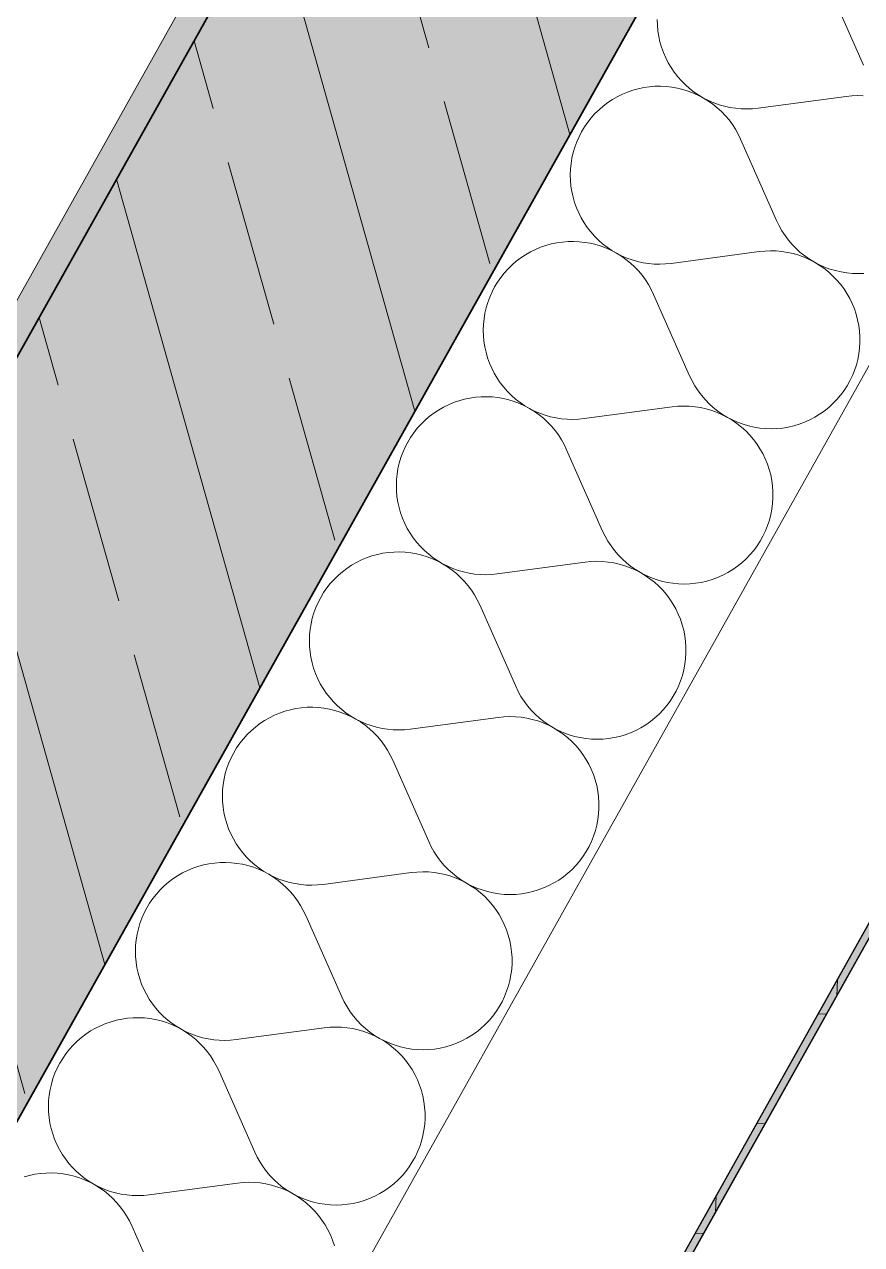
# Model space of a CAD drawing. Header units: metres. Extents: x -36 to 59, y 39 to 183.
# Drawn here: x 11.872 to 12.321, y 149.133 to 149.786 of the extents above; entities that cross this region are included whole.
import ezdxf

# ---------------------------------------------------------------- set-up
doc = ezdxf.new("R2010")
doc.units = ezdxf.units.M
doc.header["$MEASUREMENT"] = 0
for name, pattern in [('Punktlinie', [0.0035, 0, -0.0035]), ('Strichlinie', [0.004, 0.003, -0.001]), ('Strichlinie_ eng', [0.0023, 0.0015, -0.0008]), ('Wipeout_Contour', [1, 0, -1])]:
    doc.linetypes.add(name, pattern=pattern)
for name, color, linetype in [('10  Decken', 7, 'Continuous'), ('10  Fassade', 7, 'Continuous'), ('10  Fassade_Deckschraffur', 7, 'Continuous'), ('10  Fassade_Schnittschraffur', 7, 'Continuous'), ('10  Treppen + Rampen', 7, 'Continuous'), ('10  Wand Massiv', 7, 'Continuous'), ('10  Wand Massiv_Schnittschraffur', 7, 'Continuous'), ('20  Boden Aufbauten', 7, 'Continuous'), ('50  NUF - Raumstempel', 7, 'Continuous')]:
    doc.layers.add(name, color=color, linetype=linetype)

# ---------------------------------------------------------------- blocks, each defined once
blk = doc.blocks.new('*X60', base_point=(-0.16283, 98.00747))
at = {"layer": '10  Wand Massiv_Schnittschraffur', "color": 98, "linetype": 'Continuous', "lineweight": 13, "ltscale": 1000, "true_color": 0x000100}
for p, q in [((12.32159, 149.76427), (12.30232, 149.80781)), ((12.21116, 149.78877), (12.21124, 149.78575)), ((12.21124, 149.78575), (12.21151, 149.78275)), ((12.21151, 149.78275), (12.21197, 149.77978)), ((12.21197, 149.77978), (12.21262, 149.77684)), ((12.21262, 149.77684), (12.21345, 149.77394)), ((12.21345, 149.77394), (12.21446, 149.7711)), ((12.21446, 149.7711), (12.21566, 149.76834)), ((12.21566, 149.76834), (12.21702, 149.76565)), ((12.21702, 149.76565), (12.21855, 149.76306)), ((12.21855, 149.76306), (12.22024, 149.76057)), ((12.22024, 149.76057), (12.22209, 149.75819)), ((12.22209, 149.75819), (12.22408, 149.75593)), ((12.22408, 149.75593), (12.22621, 149.7538)), ((12.22621, 149.7538), (12.22848, 149.75181)), ((12.18978, 149.74746), (12.18717, 149.74596)), ((12.19248, 149.7488), (12.18978, 149.74746)), ((12.19526, 149.74996), (12.19248, 149.7488)), ((12.19811, 149.75094), (12.19526, 149.74996)), ((12.20101, 149.75174), (12.19811, 149.75094)), ((12.20396, 149.75236), (12.20101, 149.75174)), ((12.20694, 149.75279), (12.20396, 149.75236)), ((12.20994, 149.75303), (12.20694, 149.75279)), ((12.21296, 149.75307), (12.20994, 149.75303)), ((12.21597, 149.75293), (12.21296, 149.75307)), ((12.21896, 149.7526), (12.21597, 149.75293)), ((12.22193, 149.75208), (12.21896, 149.7526)), ((12.22485, 149.75137), (12.22193, 149.75208)), ((12.22773, 149.75048), (12.22485, 149.75137)), ((12.23055, 149.74941), (12.22773, 149.75048)), ((12.22848, 149.75181), (12.23086, 149.74997)), ((12.23329, 149.74817), (12.23055, 149.74941)), ((12.23086, 149.74997), (12.23335, 149.74828)), ((12.23595, 149.74675), (12.23329, 149.74817)), ((12.23335, 149.74828), (12.23595, 149.74675)), ((12.31228, 149.74765), (12.26508, 149.74135)), ((12.31532, 149.74796), (12.31228, 149.74765)), ((12.31837, 149.74807), (12.31532, 149.74796)), ((12.32143, 149.74799), (12.31837, 149.74807)), ((12.18226, 149.74247), (12.17998, 149.74051)), ((12.18466, 149.74429), (12.18226, 149.74247)), ((12.18717, 149.74596), (12.18466, 149.74429)), ((12.23595, 149.74675), (12.23864, 149.74539)), ((12.23851, 149.74517), (12.23595, 149.74675)), ((12.24097, 149.74342), (12.23851, 149.74517)), ((12.23864, 149.74539), (12.24141, 149.74421)), ((12.24331, 149.74153), (12.24097, 149.74342)), ((12.24141, 149.74421), (12.24424, 149.7432)), ((12.24553, 149.73949), (12.24331, 149.74153)), ((12.24424, 149.7432), (12.24714, 149.74237)), ((12.24714, 149.74237), (12.25008, 149.74173)), ((12.25008, 149.74173), (12.25306, 149.74127)), ((12.25306, 149.74127), (12.25606, 149.741)), ((12.25606, 149.741), (12.25907, 149.74093)), ((12.25907, 149.74093), (12.26208, 149.74104)), ((12.26208, 149.74104), (12.26508, 149.74135)), ((12.17582, 149.73616), (12.17395, 149.73379)), ((12.17783, 149.7384), (12.17582, 149.73616)), ((12.17998, 149.74051), (12.17783, 149.7384)), ((12.24761, 149.73732), (12.24553, 149.73949)), ((12.24956, 149.73502), (12.24761, 149.73732)), ((12.25135, 149.7326), (12.24956, 149.73502)), ((12.17068, 149.72874), (12.16929, 149.72606)), ((12.17223, 149.73132), (12.17068, 149.72874)), ((12.17395, 149.73379), (12.17223, 149.73132)), ((12.25299, 149.73007), (12.25135, 149.7326)), ((12.25446, 149.72744), (12.25299, 149.73007)), ((12.16807, 149.72331), (12.16703, 149.72048)), ((12.16929, 149.72606), (12.16807, 149.72331)), ((12.25577, 149.72473), (12.25446, 149.72744)), ((12.27504, 149.68118), (12.25577, 149.72473)), ((12.1655, 149.71466), (12.16501, 149.71169)), ((12.16617, 149.7176), (12.1655, 149.71466)), ((12.16703, 149.72048), (12.16617, 149.7176)), ((12.16471, 149.70869), (12.1646, 149.70568)), ((12.16501, 149.71169), (12.16471, 149.70869)), ((12.1646, 149.70568), (12.16468, 149.70267)), ((12.16468, 149.70267), (12.16496, 149.69967)), ((12.16496, 149.69967), (12.16542, 149.69669)), ((12.16542, 149.69669), (12.16606, 149.69375)), ((12.16606, 149.69375), (12.1669, 149.69086)), ((12.1669, 149.69086), (12.16791, 149.68802)), ((12.16791, 149.68802), (12.1691, 149.68525)), ((12.1691, 149.68525), (12.17047, 149.68257)), ((12.17047, 149.68257), (12.172, 149.67997)), ((12.172, 149.67997), (12.17369, 149.67748)), ((12.17369, 149.67748), (12.17554, 149.6751)), ((12.27504, 149.68118), (12.27636, 149.67843)), ((12.27636, 149.67843), (12.27786, 149.67577)), ((12.27786, 149.67577), (12.27953, 149.67321)), ((12.15741, 149.66927), (12.15446, 149.66866)), ((12.16039, 149.6697), (12.15741, 149.66927)), ((12.16339, 149.66994), (12.16039, 149.6697)), ((12.1664, 149.66999), (12.16339, 149.66994)), ((12.16941, 149.66985), (12.1664, 149.66999)), ((12.17241, 149.66952), (12.16941, 149.66985)), ((12.17537, 149.669), (12.17241, 149.66952)), ((12.1783, 149.66829), (12.17537, 149.669)), ((12.17554, 149.6751), (12.17753, 149.67284)), ((12.17753, 149.67284), (12.17966, 149.67071)), ((12.17966, 149.67071), (12.18192, 149.66873)), ((12.27953, 149.67321), (12.28136, 149.67076)), ((12.28136, 149.67076), (12.28334, 149.66843)), ((12.14062, 149.66287), (12.13811, 149.66121)), ((12.14323, 149.66438), (12.14062, 149.66287)), ((12.14593, 149.66571), (12.14323, 149.66438)), ((12.14871, 149.66687), (12.14593, 149.66571)), ((12.15156, 149.66786), (12.14871, 149.66687)), ((12.15446, 149.66866), (12.15156, 149.66786)), ((12.18118, 149.6674), (12.1783, 149.66829)), ((12.18399, 149.66633), (12.18118, 149.6674)), ((12.18192, 149.66873), (12.18431, 149.66688)), ((12.18674, 149.66508), (12.18399, 149.66633)), ((12.18431, 149.66688), (12.1868, 149.6652)), ((12.18939, 149.66366), (12.18674, 149.66508)), ((12.1868, 149.6652), (12.1894, 149.66367)), ((12.19196, 149.66208), (12.18939, 149.66366)), ((12.1894, 149.66367), (12.19208, 149.66231)), ((12.26573, 149.66457), (12.21853, 149.65826)), ((12.26877, 149.66487), (12.26573, 149.66457)), ((12.27182, 149.66498), (12.26877, 149.66487)), ((12.27487, 149.6649), (12.27182, 149.66498)), ((12.27792, 149.66462), (12.27487, 149.6649)), ((12.28094, 149.66414), (12.27792, 149.66462)), ((12.28392, 149.66348), (12.28094, 149.66414)), ((12.28334, 149.66843), (12.28546, 149.66624)), ((12.28685, 149.66262), (12.28392, 149.66348)), ((12.28546, 149.66624), (12.28773, 149.66418)), ((12.28972, 149.66158), (12.28685, 149.66262)), ((12.28773, 149.66418), (12.29012, 149.66228)), ((12.13343, 149.65742), (12.13128, 149.65531)), ((12.13571, 149.65939), (12.13343, 149.65742)), ((12.13811, 149.66121), (12.13571, 149.65939)), ((12.19441, 149.66034), (12.19196, 149.66208)), ((12.19208, 149.66231), (12.19485, 149.66112)), ((12.19676, 149.65845), (12.19441, 149.66034)), ((12.19485, 149.66112), (12.19769, 149.66011)), ((12.19898, 149.65641), (12.19676, 149.65845)), ((12.19769, 149.66011), (12.20059, 149.65929)), ((12.20106, 149.65423), (12.19898, 149.65641)), ((12.20059, 149.65929), (12.20353, 149.65864)), ((12.20353, 149.65864), (12.20651, 149.65819)), ((12.20651, 149.65819), (12.20951, 149.65792)), ((12.20951, 149.65792), (12.21252, 149.65784)), ((12.21252, 149.65784), (12.21553, 149.65796)), ((12.21553, 149.65796), (12.21853, 149.65826)), ((12.29252, 149.66035), (12.28972, 149.66158)), ((12.29012, 149.66228), (12.29262, 149.66053)), ((12.29524, 149.65895), (12.29252, 149.66035)), ((12.29262, 149.66053), (12.29524, 149.65895)), ((12.29524, 149.65895), (12.29795, 149.65754)), ((12.29786, 149.65737), (12.29524, 149.65895)), ((12.30037, 149.65563), (12.29786, 149.65737)), ((12.29795, 149.65754), (12.30074, 149.6563)), ((12.30074, 149.6563), (12.30361, 149.65525)), ((12.1274, 149.65071), (12.12568, 149.64823)), ((12.12926, 149.65307), (12.1274, 149.65071)), ((12.13128, 149.65531), (12.12926, 149.65307)), ((12.203, 149.65193), (12.20106, 149.65423)), ((12.2048, 149.64951), (12.203, 149.65193)), ((12.20644, 149.64699), (12.2048, 149.64951)), ((12.30277, 149.65374), (12.30037, 149.65563)), ((12.30503, 149.65169), (12.30277, 149.65374)), ((12.30361, 149.65525), (12.30654, 149.65438)), ((12.30717, 149.6495), (12.30503, 149.65169)), ((12.30654, 149.65438), (12.30952, 149.6537)), ((12.30916, 149.64718), (12.30717, 149.6495)), ((12.30952, 149.6537), (12.31254, 149.65322)), ((12.31254, 149.65322), (12.31558, 149.65293)), ((12.31558, 149.65293), (12.31863, 149.65283)), ((12.31863, 149.65283), (12.32169, 149.65293)), ((12.12274, 149.64298), (12.12152, 149.64022)), ((12.12413, 149.64565), (12.12274, 149.64298)), ((12.12568, 149.64823), (12.12413, 149.64565)), ((12.20791, 149.64436), (12.20644, 149.64699)), ((12.20922, 149.64164), (12.20791, 149.64436)), ((12.31099, 149.64474), (12.30916, 149.64718)), ((12.31267, 149.64219), (12.31099, 149.64474)), ((12.12048, 149.6374), (12.11962, 149.63451)), ((12.12152, 149.64022), (12.12048, 149.6374)), ((12.22848, 149.5981), (12.20922, 149.64164)), ((12.31418, 149.63953), (12.31267, 149.64219)), ((12.31551, 149.63678), (12.31418, 149.63953)), ((12.31667, 149.63395), (12.31551, 149.63678)), ((12.11895, 149.63157), (12.11846, 149.6286)), ((12.11962, 149.63451), (12.11895, 149.63157)), ((12.31764, 149.63105), (12.31667, 149.63395)), ((12.31842, 149.6281), (12.31764, 149.63105)), ((12.11816, 149.62561), (12.11805, 149.6226)), ((12.11846, 149.6286), (12.11816, 149.62561)), ((12.31902, 149.6251), (12.31842, 149.6281)), ((12.31942, 149.62207), (12.31902, 149.6251)), ((12.11805, 149.6226), (12.11813, 149.61958)), ((12.11813, 149.61958), (12.1184, 149.61658)), ((12.31962, 149.61902), (12.31942, 149.62207)), ((12.31963, 149.61597), (12.31962, 149.61902)), ((12.1184, 149.61658), (12.11886, 149.61361)), ((12.11886, 149.61361), (12.11951, 149.61067)), ((12.11951, 149.61067), (12.12034, 149.60777)), ((12.31906, 149.60989), (12.31944, 149.61292)), ((12.31944, 149.61292), (12.31963, 149.61597)), ((12.12034, 149.60777), (12.12136, 149.60493)), ((12.12136, 149.60493), (12.12255, 149.60217)), ((12.31676, 149.60103), (12.31771, 149.60393)), ((12.31771, 149.60393), (12.31848, 149.60689)), ((12.31848, 149.60689), (12.31906, 149.60989)), ((12.12255, 149.60217), (12.12391, 149.59948)), ((12.12391, 149.59948), (12.12545, 149.59689)), ((12.22848, 149.5981), (12.22981, 149.59534)), ((12.3143, 149.59543), (12.31562, 149.59819)), ((12.31562, 149.59819), (12.31676, 149.60103)), ((12.12545, 149.59689), (12.12714, 149.5944)), ((12.12714, 149.5944), (12.12898, 149.59202)), ((12.12898, 149.59202), (12.13098, 149.58976)), ((12.22981, 149.59534), (12.23131, 149.59268)), ((12.23131, 149.59268), (12.23298, 149.59012)), ((12.31114, 149.5902), (12.3128, 149.59277)), ((12.3128, 149.59277), (12.3143, 149.59543)), ((12.105, 149.58477), (12.10216, 149.58379)), ((12.10791, 149.58557), (12.105, 149.58477)), ((12.11086, 149.58619), (12.10791, 149.58557)), ((12.11384, 149.58662), (12.11086, 149.58619)), ((12.11684, 149.58686), (12.11384, 149.58662)), ((12.11985, 149.5869), (12.11684, 149.58686)), ((12.12286, 149.58676), (12.11985, 149.5869)), ((12.12585, 149.58643), (12.12286, 149.58676)), ((12.12882, 149.58591), (12.12585, 149.58643)), ((12.13175, 149.5852), (12.12882, 149.58591)), ((12.13098, 149.58976), (12.13311, 149.58763)), ((12.13463, 149.58431), (12.13175, 149.5852)), ((12.13311, 149.58763), (12.13537, 149.58564)), ((12.13744, 149.58324), (12.13463, 149.58431)), ((12.13537, 149.58564), (12.13775, 149.5838)), ((12.23298, 149.59012), (12.2348, 149.58767)), ((12.2348, 149.58767), (12.23678, 149.58535)), ((12.23678, 149.58535), (12.23891, 149.58315)), ((12.30522, 149.58322), (12.30734, 149.58542)), ((12.30734, 149.58542), (12.30932, 149.58775)), ((12.30932, 149.58775), (12.31114, 149.5902)), ((12.09156, 149.57812), (12.08916, 149.5763)), ((12.09407, 149.57979), (12.09156, 149.57812)), ((12.09668, 149.58129), (12.09407, 149.57979)), ((12.09938, 149.58263), (12.09668, 149.58129)), ((12.10216, 149.58379), (12.09938, 149.58263)), ((12.14018, 149.582), (12.13744, 149.58324)), ((12.13775, 149.5838), (12.14025, 149.58211)), ((12.14284, 149.58058), (12.14018, 149.582)), ((12.14025, 149.58211), (12.14284, 149.58058)), ((12.14284, 149.58058), (12.14553, 149.57922)), ((12.1454, 149.579), (12.14284, 149.58058)), ((12.14786, 149.57725), (12.1454, 149.579)), ((12.14553, 149.57922), (12.1483, 149.57804)), ((12.1483, 149.57804), (12.15114, 149.57703)), ((12.21917, 149.58148), (12.17197, 149.57518)), ((12.22221, 149.58179), (12.21917, 149.58148)), ((12.22527, 149.5819), (12.22221, 149.58179)), ((12.22832, 149.58181), (12.22527, 149.5819)), ((12.23136, 149.58153), (12.22832, 149.58181)), ((12.23438, 149.58106), (12.23136, 149.58153)), ((12.23737, 149.58039), (12.23438, 149.58106)), ((12.2403, 149.57953), (12.23737, 149.58039)), ((12.23891, 149.58315), (12.24117, 149.5811)), ((12.24317, 149.57849), (12.2403, 149.57953)), ((12.24117, 149.5811), (12.24356, 149.57919)), ((12.24597, 149.57727), (12.24317, 149.57849)), ((12.24356, 149.57919), (12.24607, 149.57745)), ((12.24607, 149.57745), (12.24868, 149.57586)), ((12.29546, 149.57591), (12.29808, 149.5775)), ((12.29808, 149.5775), (12.30058, 149.57925)), ((12.30058, 149.57925), (12.30296, 149.58116)), ((12.30296, 149.58116), (12.30522, 149.58322)), ((12.08472, 149.57223), (12.08271, 149.56999)), ((12.08688, 149.57434), (12.08472, 149.57223)), ((12.08916, 149.5763), (12.08688, 149.57434)), ((12.1502, 149.57536), (12.14786, 149.57725)), ((12.15242, 149.57332), (12.1502, 149.57536)), ((12.15114, 149.57703), (12.15403, 149.5762)), ((12.15451, 149.57115), (12.15242, 149.57332)), ((12.15403, 149.5762), (12.15698, 149.57556)), ((12.15645, 149.56885), (12.15451, 149.57115)), ((12.15698, 149.57556), (12.15995, 149.5751)), ((12.15995, 149.5751), (12.16296, 149.57483)), ((12.16296, 149.57483), (12.16597, 149.57476)), ((12.16597, 149.57476), (12.16898, 149.57487)), ((12.16898, 149.57487), (12.17197, 149.57518)), ((12.24868, 149.57586), (12.24597, 149.57727)), ((12.24868, 149.57586), (12.25139, 149.57445)), ((12.2513, 149.57429), (12.24868, 149.57586)), ((12.25382, 149.57255), (12.2513, 149.57429)), ((12.25139, 149.57445), (12.25419, 149.57322)), ((12.25621, 149.57065), (12.25382, 149.57255)), ((12.25419, 149.57322), (12.25706, 149.57216)), ((12.25706, 149.57216), (12.25999, 149.57129)), ((12.25999, 149.57129), (12.26297, 149.57062)), ((12.28119, 149.57064), (12.28417, 149.57132)), ((12.28417, 149.57132), (12.2871, 149.57219)), ((12.2871, 149.57219), (12.28997, 149.57325)), ((12.28997, 149.57325), (12.29276, 149.57449)), ((12.29276, 149.57449), (12.29546, 149.57591)), ((12.07913, 149.56515), (12.07757, 149.56257)), ((12.08084, 149.56762), (12.07913, 149.56515)), ((12.08271, 149.56999), (12.08084, 149.56762)), ((12.15825, 149.56643), (12.15645, 149.56885)), ((12.15988, 149.5639), (12.15825, 149.56643)), ((12.25848, 149.56861), (12.25621, 149.57065)), ((12.26062, 149.56642), (12.25848, 149.56861)), ((12.2626, 149.5641), (12.26062, 149.56642)), ((12.26297, 149.57062), (12.26598, 149.57013)), ((12.26598, 149.57013), (12.26903, 149.56984)), ((12.26903, 149.56984), (12.27208, 149.56975)), ((12.27208, 149.56975), (12.27514, 149.56985)), ((12.27514, 149.56985), (12.27818, 149.57015)), ((12.27818, 149.57015), (12.28119, 149.57064)), ((12.07618, 149.55989), (12.07497, 149.55714)), ((12.07757, 149.56257), (12.07618, 149.55989)), ((12.16136, 149.56127), (12.15988, 149.5639)), ((12.16266, 149.55856), (12.16136, 149.56127)), ((12.18193, 149.51501), (12.16266, 149.55856)), ((12.26444, 149.56166), (12.2626, 149.5641)), ((12.26612, 149.5591), (12.26444, 149.56166)), ((12.26762, 149.55644), (12.26612, 149.5591)), ((12.07307, 149.55143), (12.07239, 149.54849)), ((12.07393, 149.55431), (12.07307, 149.55143)), ((12.07497, 149.55714), (12.07393, 149.55431)), ((12.26896, 149.55369), (12.26762, 149.55644)), ((12.27011, 149.55087), (12.26896, 149.55369)), ((12.07191, 149.54552), (12.07161, 149.54252)), ((12.07239, 149.54849), (12.07191, 149.54552)), ((12.27109, 149.54797), (12.27011, 149.55087)), ((12.27187, 149.54502), (12.27109, 149.54797)), ((12.27246, 149.54202), (12.27187, 149.54502)), ((12.07161, 149.54252), (12.0715, 149.53951)), ((12.0715, 149.53951), (12.07158, 149.5365)), ((12.27286, 149.53899), (12.27246, 149.54202)), ((12.27307, 149.53594), (12.27286, 149.53899)), ((12.07158, 149.5365), (12.07185, 149.5335)), ((12.07185, 149.5335), (12.07231, 149.53052)), ((12.27289, 149.52983), (12.27308, 149.53288)), ((12.27308, 149.53288), (12.27307, 149.53594)), ((12.07231, 149.53052), (12.07296, 149.52758)), ((12.07296, 149.52758), (12.07379, 149.52469)), ((12.27193, 149.5238), (12.27251, 149.5268)), ((12.27251, 149.5268), (12.27289, 149.52983)), ((12.07379, 149.52469), (12.07481, 149.52185)), ((12.07481, 149.52185), (12.076, 149.51908)), ((12.076, 149.51908), (12.07736, 149.5164)), ((12.27021, 149.51794), (12.27116, 149.52084)), ((12.27116, 149.52084), (12.27193, 149.5238)), ((12.07736, 149.5164), (12.07889, 149.5138)), ((12.07889, 149.5138), (12.08058, 149.51131)), ((12.18193, 149.51501), (12.18326, 149.51226)), ((12.18326, 149.51226), (12.18476, 149.5096)), ((12.26625, 149.50968), (12.26775, 149.51235)), ((12.26775, 149.51235), (12.26907, 149.51511)), ((12.26907, 149.51511), (12.27021, 149.51794)), ((12.08058, 149.51131), (12.08243, 149.50893)), ((12.08243, 149.50893), (12.08442, 149.50667)), ((12.08442, 149.50667), (12.08655, 149.50454)), ((12.18476, 149.5096), (12.18642, 149.50704)), ((12.18642, 149.50704), (12.18825, 149.50459)), ((12.26277, 149.50467), (12.26459, 149.50712)), ((12.26459, 149.50712), (12.26625, 149.50968)), ((12.05282, 149.49954), (12.05012, 149.49821)), ((12.0556, 149.5007), (12.05282, 149.49954)), ((12.05845, 149.50169), (12.0556, 149.5007)), ((12.06135, 149.50249), (12.05845, 149.50169)), ((12.0643, 149.5031), (12.06135, 149.50249)), ((12.06728, 149.50353), (12.0643, 149.5031)), ((12.07029, 149.50377), (12.06728, 149.50353)), ((12.0733, 149.50382), (12.07029, 149.50377)), ((12.07631, 149.50368), (12.0733, 149.50382)), ((12.0793, 149.50335), (12.07631, 149.50368)), ((12.08227, 149.50283), (12.0793, 149.50335)), ((12.0852, 149.50212), (12.08227, 149.50283)), ((12.08807, 149.50123), (12.0852, 149.50212)), ((12.08655, 149.50454), (12.08882, 149.50256)), ((12.09089, 149.50016), (12.08807, 149.50123)), ((12.08882, 149.50256), (12.0912, 149.50071)), ((12.09363, 149.49891), (12.09089, 149.50016)), ((12.0912, 149.50071), (12.09369, 149.49903)), ((12.18825, 149.50459), (12.19023, 149.50226)), ((12.19023, 149.50226), (12.19236, 149.50007)), ((12.19236, 149.50007), (12.19462, 149.49801)), ((12.25641, 149.49808), (12.25867, 149.50014)), ((12.25867, 149.50014), (12.26079, 149.50234)), ((12.26079, 149.50234), (12.26277, 149.50467)), ((12.0426, 149.49322), (12.04032, 149.49125)), ((12.045, 149.49504), (12.0426, 149.49322)), ((12.04751, 149.4967), (12.045, 149.49504)), ((12.05012, 149.49821), (12.04751, 149.4967)), ((12.09629, 149.49749), (12.09363, 149.49891)), ((12.09369, 149.49903), (12.09629, 149.4975)), ((12.09629, 149.4975), (12.09898, 149.49614)), ((12.09885, 149.49591), (12.09629, 149.49749)), ((12.10131, 149.49417), (12.09885, 149.49591)), ((12.09898, 149.49614), (12.10175, 149.49495)), ((12.10365, 149.49228), (12.10131, 149.49417)), ((12.10175, 149.49495), (12.10459, 149.49394)), ((12.10459, 149.49394), (12.10748, 149.49312)), ((12.10748, 149.49312), (12.11042, 149.49247)), ((12.17262, 149.4984), (12.12542, 149.49209)), ((12.17566, 149.4987), (12.17262, 149.4984)), ((12.17871, 149.49881), (12.17566, 149.4987)), ((12.18177, 149.49873), (12.17871, 149.49881)), ((12.18481, 149.49845), (12.18177, 149.49873)), ((12.18783, 149.49797), (12.18481, 149.49845)), ((12.19081, 149.49731), (12.18783, 149.49797)), ((12.19375, 149.49645), (12.19081, 149.49731)), ((12.19662, 149.49541), (12.19375, 149.49645)), ((12.19462, 149.49801), (12.19701, 149.49611)), ((12.19942, 149.49418), (12.19662, 149.49541)), ((12.19701, 149.49611), (12.19952, 149.49436)), ((12.20213, 149.49278), (12.19942, 149.49418)), ((12.19952, 149.49436), (12.20213, 149.49278)), ((12.20213, 149.49278), (12.20484, 149.49137)), ((12.20475, 149.4912), (12.20213, 149.49278)), ((12.2462, 149.49141), (12.24891, 149.49283)), ((12.24891, 149.49283), (12.25152, 149.49442)), ((12.25152, 149.49442), (12.25403, 149.49617)), ((12.25403, 149.49617), (12.25641, 149.49808)), ((12.03616, 149.4869), (12.03429, 149.48454)), ((12.03817, 149.48914), (12.03616, 149.4869)), ((12.04032, 149.49125), (12.03817, 149.48914)), ((12.10587, 149.49024), (12.10365, 149.49228)), ((12.10796, 149.48806), (12.10587, 149.49024)), ((12.1099, 149.48576), (12.10796, 149.48806)), ((12.11042, 149.49247), (12.1134, 149.49202)), ((12.1134, 149.49202), (12.1164, 149.49175)), ((12.1164, 149.49175), (12.11941, 149.49167)), ((12.11941, 149.49167), (12.12242, 149.49179)), ((12.12242, 149.49179), (12.12542, 149.49209)), ((12.20726, 149.48946), (12.20475, 149.4912)), ((12.20484, 149.49137), (12.20764, 149.49013)), ((12.20966, 149.48757), (12.20726, 149.48946)), ((12.20764, 149.49013), (12.2105, 149.48908)), ((12.21193, 149.48552), (12.20966, 149.48757)), ((12.2105, 149.48908), (12.21344, 149.48821)), ((12.21344, 149.48821), (12.21641, 149.48753)), ((12.21641, 149.48753), (12.21943, 149.48705)), ((12.21943, 149.48705), (12.22247, 149.48676)), ((12.22247, 149.48676), (12.22553, 149.48666)), ((12.22553, 149.48666), (12.22858, 149.48676)), ((12.22858, 149.48676), (12.23162, 149.48706)), ((12.23162, 149.48706), (12.23464, 149.48755)), ((12.23464, 149.48755), (12.23762, 149.48824)), ((12.23762, 149.48824), (12.24055, 149.48911)), ((12.24055, 149.48911), (12.24341, 149.49017)), ((12.24341, 149.49017), (12.2462, 149.49141)), ((12.03102, 149.47948), (12.02963, 149.47681)), ((12.03258, 149.48206), (12.03102, 149.47948)), ((12.03429, 149.48454), (12.03258, 149.48206)), ((12.11169, 149.48334), (12.1099, 149.48576)), ((12.11333, 149.48082), (12.11169, 149.48334)), ((12.1148, 149.47819), (12.11333, 149.48082)), ((12.21406, 149.48333), (12.21193, 149.48552)), ((12.21605, 149.48101), (12.21406, 149.48333)), ((12.21789, 149.47857), (12.21605, 149.48101)), ((12.02842, 149.47405), (12.02738, 149.47123)), ((12.02963, 149.47681), (12.02842, 149.47405)), ((12.11611, 149.47547), (12.1148, 149.47819)), ((12.13538, 149.43193), (12.11611, 149.47547)), ((12.21956, 149.47602), (12.21789, 149.47857)), ((12.22107, 149.47336), (12.21956, 149.47602)), ((12.22241, 149.47061), (12.22107, 149.47336)), ((12.02652, 149.46834), (12.02584, 149.4654)), ((12.02738, 149.47123), (12.02652, 149.46834)), ((12.22356, 149.46778), (12.22241, 149.47061)), ((12.22453, 149.46488), (12.22356, 149.46778)), ((12.02535, 149.46243), (12.02505, 149.45944)), ((12.02584, 149.4654), (12.02535, 149.46243)), ((12.22532, 149.46193), (12.22453, 149.46488)), ((12.22591, 149.45893), (12.22532, 149.46193)), ((12.02505, 149.45944), (12.02494, 149.45642)), ((12.02494, 149.45642), (12.02503, 149.45341)), ((12.02503, 149.45341), (12.0253, 149.45041)), ((12.22631, 149.4559), (12.22591, 149.45893)), ((12.22651, 149.45285), (12.22631, 149.4559)), ((12.0253, 149.45041), (12.02576, 149.44744)), ((12.02576, 149.44744), (12.02641, 149.4445)), ((12.22634, 149.44675), (12.22652, 149.4498)), ((12.22652, 149.4498), (12.22651, 149.45285)), ((12.02641, 149.4445), (12.02724, 149.4416)), ((12.02724, 149.4416), (12.02825, 149.43876)), ((12.22461, 149.43776), (12.22538, 149.44072)), ((12.22538, 149.44072), (12.22595, 149.44372)), ((12.22595, 149.44372), (12.22634, 149.44675)), ((12.02825, 149.43876), (12.02944, 149.436)), ((12.02944, 149.436), (12.03081, 149.43331)), ((12.22251, 149.43202), (12.22365, 149.43486)), ((12.22365, 149.43486), (12.22461, 149.43776)), ((12.03081, 149.43331), (12.03234, 149.43072)), ((12.03234, 149.43072), (12.03403, 149.42823)), ((12.03403, 149.42823), (12.03588, 149.42585)), ((12.13538, 149.43193), (12.1367, 149.42917)), ((12.1367, 149.42917), (12.1382, 149.42651)), ((12.2197, 149.4266), (12.22119, 149.42926)), ((12.22119, 149.42926), (12.22251, 149.43202)), ((12.02675, 149.42073), (12.02373, 149.42069)), ((12.02975, 149.42059), (12.02675, 149.42073)), ((12.03588, 149.42585), (12.03787, 149.42359)), ((12.03787, 149.42359), (12.04, 149.42146)), ((12.04, 149.42146), (12.04226, 149.41947)), ((12.1382, 149.42651), (12.13987, 149.42395)), ((12.13987, 149.42395), (12.1417, 149.4215)), ((12.1417, 149.4215), (12.14368, 149.41918)), ((12.21424, 149.41925), (12.21621, 149.42158)), ((12.21621, 149.42158), (12.21804, 149.42403)), ((12.21804, 149.42403), (12.2197, 149.4266)), ((12.00357, 149.41512), (12.00096, 149.41362)), ((12.00627, 149.41646), (12.00357, 149.41512)), ((12.00905, 149.41762), (12.00627, 149.41646)), ((12.0119, 149.4186), (12.00905, 149.41762)), ((12.0148, 149.4194), (12.0119, 149.4186)), ((12.01775, 149.42002), (12.0148, 149.4194)), ((12.02073, 149.42045), (12.01775, 149.42002)), ((12.02373, 149.42069), (12.02073, 149.42045)), ((12.03275, 149.42026), (12.02975, 149.42059)), ((12.03571, 149.41974), (12.03275, 149.42026)), ((12.03864, 149.41903), (12.03571, 149.41974)), ((12.04152, 149.41814), (12.03864, 149.41903)), ((12.04434, 149.41707), (12.04152, 149.41814)), ((12.04226, 149.41947), (12.04465, 149.41763)), ((12.04708, 149.41583), (12.04434, 149.41707)), ((12.04465, 149.41763), (12.04714, 149.41594)), ((12.04974, 149.41441), (12.04708, 149.41583)), ((12.04714, 149.41594), (12.04974, 149.41441)), ((12.04974, 149.41441), (12.05243, 149.41305)), ((12.0523, 149.41283), (12.04974, 149.41441)), ((12.12607, 149.41531), (12.07887, 149.40901)), ((12.12911, 149.41562), (12.12607, 149.41531)), ((12.13216, 149.41573), (12.12911, 149.41562)), ((12.13522, 149.41564), (12.13216, 149.41573)), ((12.13826, 149.41536), (12.13522, 149.41564)), ((12.14128, 149.41489), (12.13826, 149.41536)), ((12.14426, 149.41422), (12.14128, 149.41489)), ((12.14368, 149.41918), (12.14581, 149.41698)), ((12.14719, 149.41336), (12.14426, 149.41422)), ((12.14581, 149.41698), (12.14807, 149.41493)), ((12.14807, 149.41493), (12.15046, 149.41302)), ((12.20747, 149.41308), (12.20986, 149.41499)), ((12.20986, 149.41499), (12.21212, 149.41705)), ((12.21212, 149.41705), (12.21424, 149.41925)), ((11.99377, 149.40817), (11.99162, 149.40606)), ((11.99605, 149.41013), (11.99377, 149.40817)), ((11.99845, 149.41195), (11.99605, 149.41013)), ((12.00096, 149.41362), (11.99845, 149.41195)), ((12.05476, 149.41108), (12.0523, 149.41283)), ((12.05243, 149.41305), (12.05519, 149.41187)), ((12.0571, 149.40919), (12.05476, 149.41108)), ((12.05519, 149.41187), (12.05803, 149.41086)), ((12.05932, 149.40715), (12.0571, 149.40919)), ((12.05803, 149.41086), (12.06093, 149.41003)), ((12.06093, 149.41003), (12.06387, 149.40939)), ((12.06387, 149.40939), (12.06685, 149.40893)), ((12.06685, 149.40893), (12.06985, 149.40866)), ((12.06985, 149.40866), (12.07286, 149.40859)), ((12.07286, 149.40859), (12.07587, 149.4087)), ((12.07587, 149.4087), (12.07887, 149.40901)), ((12.15006, 149.41232), (12.14719, 149.41336)), ((12.15286, 149.4111), (12.15006, 149.41232)), ((12.15046, 149.41302), (12.15296, 149.41128)), ((12.15558, 149.40969), (12.15286, 149.4111)), ((12.15296, 149.41128), (12.15558, 149.40969)), ((12.15558, 149.40969), (12.15829, 149.40828)), ((12.1582, 149.40812), (12.15558, 149.40969)), ((12.16071, 149.40638), (12.1582, 149.40812)), ((12.15829, 149.40828), (12.16108, 149.40705)), ((12.19686, 149.40708), (12.19965, 149.40832)), ((12.19965, 149.40832), (12.20236, 149.40974)), ((12.20236, 149.40974), (12.20497, 149.41133)), ((12.20497, 149.41133), (12.20747, 149.41308)), ((11.98774, 149.40145), (11.98602, 149.39898)), ((11.98961, 149.40382), (11.98774, 149.40145)), ((11.99162, 149.40606), (11.98961, 149.40382)), ((12.0614, 149.40498), (12.05932, 149.40715)), ((12.06335, 149.40268), (12.0614, 149.40498)), ((12.06514, 149.40026), (12.06335, 149.40268)), ((12.16311, 149.40448), (12.16071, 149.40638)), ((12.16108, 149.40705), (12.16395, 149.40599)), ((12.16538, 149.40244), (12.16311, 149.40448)), ((12.16395, 149.40599), (12.16688, 149.40512)), ((12.16751, 149.40025), (12.16538, 149.40244)), ((12.16688, 149.40512), (12.16986, 149.40445)), ((12.16986, 149.40445), (12.17288, 149.40396)), ((12.17288, 149.40396), (12.17592, 149.40367)), ((12.17592, 149.40367), (12.17898, 149.40358)), ((12.17898, 149.40358), (12.18203, 149.40368)), ((12.18203, 149.40368), (12.18507, 149.40398)), ((12.18507, 149.40398), (12.18809, 149.40447)), ((12.18809, 149.40447), (12.19107, 149.40515)), ((12.19107, 149.40515), (12.19399, 149.40602)), ((12.19399, 149.40602), (12.19686, 149.40708)), ((11.98447, 149.3964), (11.98308, 149.39372)), ((11.98602, 149.39898), (11.98447, 149.3964)), ((12.06678, 149.39773), (12.06514, 149.40026)), ((12.06825, 149.3951), (12.06678, 149.39773)), ((12.06956, 149.39239), (12.06825, 149.3951)), ((12.1695, 149.39793), (12.16751, 149.40025)), ((12.17133, 149.39549), (12.1695, 149.39793)), ((12.17301, 149.39293), (12.17133, 149.39549)), ((11.98082, 149.38814), (11.97996, 149.38526)), ((11.98186, 149.39097), (11.98082, 149.38814)), ((11.98308, 149.39372), (11.98186, 149.39097)), ((12.08883, 149.34884), (12.06956, 149.39239)), ((12.17452, 149.39027), (12.17301, 149.39293)), ((12.17585, 149.38752), (12.17452, 149.39027)), ((11.97929, 149.38232), (11.9788, 149.37935)), ((11.97996, 149.38526), (11.97929, 149.38232)), ((12.17701, 149.3847), (12.17585, 149.38752)), ((12.17798, 149.3818), (12.17701, 149.3847)), ((12.17877, 149.37885), (12.17798, 149.3818)), ((11.9785, 149.37635), (11.97839, 149.37334)), ((11.9788, 149.37935), (11.9785, 149.37635)), ((12.17936, 149.37585), (12.17877, 149.37885)), ((12.17976, 149.37282), (12.17936, 149.37585)), ((11.97839, 149.37334), (11.97847, 149.37033)), ((11.97847, 149.37033), (11.97874, 149.36733)), ((12.17996, 149.36977), (12.17976, 149.37282)), ((12.17997, 149.36671), (12.17996, 149.36977)), ((11.97874, 149.36733), (11.97921, 149.36435)), ((11.97921, 149.36435), (11.97985, 149.36141)), ((12.1794, 149.36063), (12.17978, 149.36366)), ((12.17978, 149.36366), (12.17997, 149.36671)), ((11.97985, 149.36141), (11.98069, 149.35852)), ((11.98069, 149.35852), (11.9817, 149.35568)), ((11.9817, 149.35568), (11.98289, 149.35291)), ((12.17806, 149.35467), (12.17882, 149.35763)), ((12.17882, 149.35763), (12.1794, 149.36063)), ((11.98289, 149.35291), (11.98426, 149.35023)), ((11.98426, 149.35023), (11.98579, 149.34763)), ((12.17464, 149.34618), (12.17596, 149.34894)), ((12.17596, 149.34894), (12.1771, 149.35177)), ((12.1771, 149.35177), (12.17806, 149.35467)), ((11.98579, 149.34763), (11.98748, 149.34514)), ((11.98748, 149.34514), (11.98932, 149.34276)), ((11.98932, 149.34276), (11.99132, 149.3405)), ((12.08883, 149.34884), (12.09015, 149.34609)), ((12.09015, 149.34609), (12.09165, 149.34343)), ((12.09165, 149.34343), (12.09332, 149.34087)), ((12.17148, 149.34095), (12.17315, 149.34351)), ((12.17315, 149.34351), (12.17464, 149.34618)), ((11.96825, 149.33632), (11.96534, 149.33552)), ((11.9712, 149.33693), (11.96825, 149.33632)), ((11.97418, 149.33736), (11.9712, 149.33693)), ((11.97718, 149.3376), (11.97418, 149.33736)), ((11.98019, 149.33765), (11.97718, 149.3376)), ((11.9832, 149.33751), (11.98019, 149.33765)), ((11.9862, 149.33718), (11.9832, 149.33751)), ((11.98916, 149.33666), (11.9862, 149.33718)), ((11.99209, 149.33595), (11.98916, 149.33666)), ((11.99132, 149.3405), (11.99345, 149.33837)), ((11.99497, 149.33506), (11.99209, 149.33595)), ((11.99345, 149.33837), (11.99571, 149.33639)), ((11.99571, 149.33639), (11.99809, 149.33454)), ((12.09332, 149.34087), (12.09514, 149.33842)), ((12.09514, 149.33842), (12.09713, 149.33609)), ((12.09713, 149.33609), (12.09925, 149.3339)), ((12.16556, 149.33397), (12.16769, 149.33617)), ((12.16769, 149.33617), (12.16966, 149.3385)), ((12.16966, 149.3385), (12.17148, 149.34095)), ((11.95441, 149.33053), (11.9519, 149.32887)), ((11.95702, 149.33204), (11.95441, 149.33053)), ((11.95972, 149.33337), (11.95702, 149.33204)), ((11.9625, 149.33453), (11.95972, 149.33337)), ((11.96534, 149.33552), (11.9625, 149.33453)), ((11.99778, 149.33399), (11.99497, 149.33506)), ((12.00053, 149.33274), (11.99778, 149.33399)), ((11.99809, 149.33454), (12.00059, 149.33286)), ((12.00318, 149.33132), (12.00053, 149.33274)), ((12.00059, 149.33286), (12.00319, 149.33133)), ((12.00575, 149.32974), (12.00318, 149.33132)), ((12.00319, 149.33133), (12.00587, 149.32997)), ((12.0082, 149.328), (12.00575, 149.32974)), ((12.00587, 149.32997), (12.00864, 149.32878)), ((12.07951, 149.33223), (12.03231, 149.32592)), ((12.08255, 149.33253), (12.07951, 149.33223)), ((12.08561, 149.33264), (12.08255, 149.33253)), ((12.08866, 149.33256), (12.08561, 149.33264)), ((12.09171, 149.33228), (12.08866, 149.33256)), ((12.09472, 149.3318), (12.09171, 149.33228)), ((12.09771, 149.33114), (12.09472, 149.3318)), ((12.10064, 149.33028), (12.09771, 149.33114)), ((12.09925, 149.3339), (12.10152, 149.33184)), ((12.10351, 149.32924), (12.10064, 149.33028)), ((12.10152, 149.33184), (12.1039, 149.32994)), ((12.1039, 149.32994), (12.10641, 149.32819)), ((12.15842, 149.32825), (12.16092, 149.33)), ((12.16092, 149.33), (12.16331, 149.33191)), ((12.16331, 149.33191), (12.16556, 149.33397)), ((11.94507, 149.32297), (11.94305, 149.32073)), ((11.94722, 149.32508), (11.94507, 149.32297)), ((11.9495, 149.32705), (11.94722, 149.32508)), ((11.9519, 149.32887), (11.9495, 149.32705)), ((12.01055, 149.32611), (12.0082, 149.328)), ((12.00864, 149.32878), (12.01148, 149.32777)), ((12.01276, 149.32407), (12.01055, 149.32611)), ((12.01148, 149.32777), (12.01438, 149.32695)), ((12.01485, 149.32189), (12.01276, 149.32407)), ((12.01438, 149.32695), (12.01732, 149.3263)), ((12.01732, 149.3263), (12.0203, 149.32585)), ((12.0203, 149.32585), (12.0233, 149.32558)), ((12.0233, 149.32558), (12.02631, 149.3255)), ((12.02631, 149.3255), (12.02932, 149.32562)), ((12.02932, 149.32562), (12.03231, 149.32592)), ((12.10631, 149.32801), (12.10351, 149.32924)), ((12.10903, 149.32661), (12.10631, 149.32801)), ((12.10641, 149.32819), (12.10903, 149.32661)), ((12.10903, 149.32661), (12.11174, 149.3252)), ((12.11164, 149.32503), (12.10903, 149.32661)), ((12.11416, 149.32329), (12.11164, 149.32503)), ((12.11174, 149.3252), (12.11453, 149.32396)), ((12.11655, 149.3214), (12.11416, 149.32329)), ((12.11453, 149.32396), (12.1174, 149.32291)), ((12.1174, 149.32291), (12.12033, 149.32204)), ((12.14451, 149.32207), (12.14744, 149.32294)), ((12.14744, 149.32294), (12.15031, 149.324)), ((12.15031, 149.324), (12.1531, 149.32524)), ((12.1531, 149.32524), (12.15581, 149.32666)), ((12.15581, 149.32666), (12.15842, 149.32825)), ((11.94118, 149.31837), (11.93947, 149.31589)), ((11.94305, 149.32073), (11.94118, 149.31837)), ((12.01679, 149.31959), (12.01485, 149.32189)), ((12.01859, 149.31717), (12.01679, 149.31959)), ((12.02022, 149.31465), (12.01859, 149.31717)), ((12.11882, 149.31935), (12.11655, 149.3214)), ((12.12096, 149.31716), (12.11882, 149.31935)), ((12.12033, 149.32204), (12.12331, 149.32136)), ((12.12295, 149.31484), (12.12096, 149.31716)), ((12.12331, 149.32136), (12.12633, 149.32088)), ((12.12633, 149.32088), (12.12937, 149.32059)), ((12.12937, 149.32059), (12.13242, 149.32049)), ((12.13242, 149.32049), (12.13548, 149.32059)), ((12.13548, 149.32059), (12.13852, 149.32089)), ((12.13852, 149.32089), (12.14153, 149.32138)), ((12.14153, 149.32138), (12.14451, 149.32207)), ((11.93653, 149.31064), (11.93531, 149.30788)), ((11.93791, 149.31331), (11.93653, 149.31064)), ((11.93947, 149.31589), (11.93791, 149.31331)), ((12.0217, 149.31202), (12.02022, 149.31465)), ((12.023, 149.3093), (12.0217, 149.31202)), ((12.12478, 149.3124), (12.12295, 149.31484)), ((12.12646, 149.30985), (12.12478, 149.3124)), ((12.12797, 149.30719), (12.12646, 149.30985)), ((11.93427, 149.30506), (11.93341, 149.30217)), ((11.93531, 149.30788), (11.93427, 149.30506)), ((12.04227, 149.26576), (12.023, 149.3093)), ((12.1293, 149.30444), (12.12797, 149.30719)), ((12.13046, 149.30161), (12.1293, 149.30444)), ((11.93274, 149.29923), (11.93225, 149.29626)), ((11.93341, 149.30217), (11.93274, 149.29923)), ((12.13143, 149.29871), (12.13046, 149.30161)), ((12.13221, 149.29576), (12.13143, 149.29871)), ((11.93195, 149.29326), (11.93184, 149.29025)), ((11.93184, 149.29025), (11.93192, 149.28724)), ((11.93225, 149.29626), (11.93195, 149.29326)), ((12.13281, 149.29276), (12.13221, 149.29576)), ((12.1332, 149.28973), (12.13281, 149.29276)), ((11.93192, 149.28724), (11.93219, 149.28424)), ((11.93219, 149.28424), (11.93265, 149.28127)), ((12.13341, 149.28668), (12.1332, 149.28973)), ((12.13323, 149.28058), (12.13342, 149.28363)), ((12.13342, 149.28363), (12.13341, 149.28668)), ((11.93265, 149.28127), (11.9333, 149.27833)), ((11.9333, 149.27833), (11.93413, 149.27543)), ((12.13227, 149.27455), (12.13285, 149.27755)), ((12.13285, 149.27755), (12.13323, 149.28058)), ((11.93413, 149.27543), (11.93515, 149.27259)), ((11.93515, 149.27259), (11.93634, 149.26983)), ((12.13055, 149.26869), (12.1315, 149.27159)), ((12.1315, 149.27159), (12.13227, 149.27455)), ((11.93634, 149.26983), (11.9377, 149.26714)), ((11.9377, 149.26714), (11.93923, 149.26455)), ((11.93923, 149.26455), (11.94093, 149.26206)), ((12.04227, 149.26576), (12.0436, 149.263)), ((12.12809, 149.26309), (12.12941, 149.26585)), ((12.12941, 149.26585), (12.13055, 149.26869)), ((11.94093, 149.26206), (11.94277, 149.25968)), ((11.94277, 149.25968), (11.94476, 149.25742)), ((12.0436, 149.263), (12.0451, 149.26034)), ((12.0451, 149.26034), (12.04676, 149.25778)), ((12.04676, 149.25778), (12.04859, 149.25533)), ((12.12311, 149.25541), (12.12493, 149.25786)), ((12.12493, 149.25786), (12.12659, 149.26043)), ((12.12659, 149.26043), (12.12809, 149.26309)), ((11.91594, 149.25145), (11.91317, 149.25029)), ((11.91879, 149.25243), (11.91594, 149.25145)), ((11.9217, 149.25323), (11.91879, 149.25243)), ((11.92464, 149.25385), (11.9217, 149.25323)), ((11.92763, 149.25428), (11.92464, 149.25385)), ((11.93063, 149.25452), (11.92763, 149.25428)), ((11.93364, 149.25456), (11.93063, 149.25452)), ((11.93665, 149.25442), (11.93364, 149.25456)), ((11.93964, 149.25409), (11.93665, 149.25442)), ((11.94261, 149.25357), (11.93964, 149.25409)), ((11.94554, 149.25286), (11.94261, 149.25357)), ((11.94476, 149.25742), (11.9469, 149.25529)), ((11.94841, 149.25197), (11.94554, 149.25286)), ((11.9469, 149.25529), (11.94916, 149.2533)), ((11.95123, 149.2509), (11.94841, 149.25197)), ((11.94916, 149.2533), (11.95154, 149.25146)), ((11.95154, 149.25146), (11.95404, 149.24977)), ((12.04859, 149.25533), (12.05057, 149.25301)), ((12.05057, 149.25301), (12.0527, 149.25081)), ((12.11901, 149.25088), (12.12113, 149.25308)), ((12.12113, 149.25308), (12.12311, 149.25541)), ((11.90534, 149.24578), (11.90294, 149.24396)), ((11.90785, 149.24745), (11.90534, 149.24578)), ((11.91047, 149.24895), (11.90785, 149.24745)), ((11.91317, 149.25029), (11.91047, 149.24895)), ((11.95397, 149.24966), (11.95123, 149.2509)), ((11.95663, 149.24824), (11.95397, 149.24966)), ((11.95404, 149.24977), (11.95663, 149.24824)), ((11.95663, 149.24824), (11.95932, 149.24688)), ((11.95919, 149.24666), (11.95663, 149.24824)), ((11.96165, 149.24491), (11.95919, 149.24666)), ((11.95932, 149.24688), (11.96209, 149.2457)), ((11.96399, 149.24302), (11.96165, 149.24491)), ((11.96209, 149.2457), (11.96493, 149.24469)), ((11.96493, 149.24469), (11.96782, 149.24386)), ((12.03296, 149.24914), (11.98576, 149.24284)), ((12.036, 149.24945), (12.03296, 149.24914)), ((12.03906, 149.24956), (12.036, 149.24945)), ((12.04211, 149.24947), (12.03906, 149.24956)), ((12.04515, 149.24919), (12.04211, 149.24947)), ((12.04817, 149.24872), (12.04515, 149.24919)), ((12.05115, 149.24805), (12.04817, 149.24872)), ((12.05409, 149.24719), (12.05115, 149.24805)), ((12.0527, 149.25081), (12.05496, 149.24876)), ((12.05696, 149.24615), (12.05409, 149.24719)), ((12.05496, 149.24876), (12.05735, 149.24685)), ((12.05976, 149.24492), (12.05696, 149.24615)), ((12.05735, 149.24685), (12.05986, 149.24511)), ((12.06247, 149.24352), (12.05976, 149.24492)), ((12.05986, 149.24511), (12.06247, 149.24352)), ((12.10925, 149.24357), (12.11186, 149.24516)), ((12.11186, 149.24516), (12.11437, 149.24691)), ((12.11437, 149.24691), (12.11675, 149.24882)), ((12.11675, 149.24882), (12.11901, 149.25088)), ((11.89851, 149.23989), (11.8965, 149.23765)), ((11.90066, 149.242), (11.89851, 149.23989)), ((11.90294, 149.24396), (11.90066, 149.242)), ((11.96621, 149.24098), (11.96399, 149.24302)), ((11.9683, 149.23881), (11.96621, 149.24098)), ((11.96782, 149.24386), (11.97077, 149.24322)), ((11.97024, 149.23651), (11.9683, 149.23881)), ((11.97077, 149.24322), (11.97374, 149.24276)), ((11.97374, 149.24276), (11.97674, 149.24249)), ((11.97674, 149.24249), (11.97976, 149.24242)), ((11.97976, 149.24242), (11.98277, 149.24253)), ((11.98277, 149.24253), (11.98576, 149.24284)), ((12.06247, 149.24352), (12.06518, 149.24211)), ((12.06509, 149.24195), (12.06247, 149.24352)), ((12.0676, 149.24021), (12.06509, 149.24195)), ((12.06518, 149.24211), (12.06798, 149.24088)), ((12.07, 149.23831), (12.0676, 149.24021)), ((12.06798, 149.24088), (12.07085, 149.23982)), ((12.07227, 149.23627), (12.07, 149.23831)), ((12.07085, 149.23982), (12.07378, 149.23895)), ((12.07378, 149.23895), (12.07676, 149.23828)), ((12.07676, 149.23828), (12.07977, 149.23779)), ((12.09197, 149.2378), (12.09498, 149.2383)), ((12.09498, 149.2383), (12.09796, 149.23898)), ((12.09796, 149.23898), (12.10089, 149.23985)), ((12.10089, 149.23985), (12.10375, 149.24091)), ((12.10375, 149.24091), (12.10655, 149.24215)), ((12.10655, 149.24215), (12.10925, 149.24357)), ((11.89292, 149.23281), (11.89136, 149.23023)), ((11.89463, 149.23528), (11.89292, 149.23281)), ((11.8965, 149.23765), (11.89463, 149.23528)), ((11.97203, 149.23409), (11.97024, 149.23651)), ((11.97367, 149.23156), (11.97203, 149.23409)), ((11.97515, 149.22893), (11.97367, 149.23156)), ((12.0744, 149.23408), (12.07227, 149.23627)), ((12.07639, 149.23176), (12.0744, 149.23408)), ((12.07823, 149.22932), (12.07639, 149.23176)), ((12.07977, 149.23779), (12.08282, 149.2375)), ((12.08282, 149.2375), (12.08587, 149.23741)), ((12.08587, 149.23741), (12.08892, 149.23751)), ((12.08892, 149.23751), (12.09197, 149.2378)), ((11.88876, 149.2248), (11.88772, 149.22197)), ((11.88997, 149.22755), (11.88876, 149.2248)), ((11.89136, 149.23023), (11.88997, 149.22755)), ((11.97645, 149.22622), (11.97515, 149.22893)), ((11.99572, 149.18267), (11.97645, 149.22622)), ((12.0799, 149.22676), (12.07823, 149.22932)), ((12.08141, 149.2241), (12.0799, 149.22676)), ((11.88686, 149.21908), (11.88618, 149.21615)), ((11.88772, 149.22197), (11.88686, 149.21908)), ((12.08275, 149.22135), (12.08141, 149.2241)), ((12.0839, 149.21853), (12.08275, 149.22135)), ((12.08488, 149.21563), (12.0839, 149.21853)), ((11.88569, 149.21318), (11.8854, 149.21018)), ((11.88618, 149.21615), (11.88569, 149.21318)), ((12.08566, 149.21268), (12.08488, 149.21563)), ((12.08625, 149.20968), (12.08566, 149.21268)), ((11.8854, 149.21018), (11.88529, 149.20717)), ((11.88529, 149.20717), (11.88537, 149.20416)), ((12.08665, 149.20665), (12.08625, 149.20968)), ((12.08686, 149.2036), (12.08665, 149.20665)), ((11.88537, 149.20416), (11.88564, 149.20116)), ((11.88564, 149.20116), (11.8861, 149.19818)), ((12.08668, 149.19749), (12.08686, 149.20054)), ((12.08686, 149.20054), (12.08686, 149.2036)), ((11.8861, 149.19818), (11.88675, 149.19524)), ((11.88675, 149.19524), (11.88758, 149.19235)), ((11.88758, 149.19235), (11.88859, 149.18951)), ((12.08572, 149.19146), (12.08629, 149.19446)), ((12.08629, 149.19446), (12.08668, 149.19749)), ((11.88859, 149.18951), (11.88979, 149.18674)), ((11.88979, 149.18674), (11.89115, 149.18406)), ((12.08399, 149.1856), (12.08495, 149.1885)), ((12.08495, 149.1885), (12.08572, 149.19146)), ((11.89115, 149.18406), (11.89268, 149.18146)), ((11.89268, 149.18146), (11.89437, 149.17897)), ((11.99572, 149.18267), (11.99704, 149.17992)), ((11.99704, 149.17992), (11.99854, 149.17726)), ((12.08004, 149.17734), (12.08153, 149.18001)), ((12.08153, 149.18001), (12.08285, 149.18277)), ((12.08285, 149.18277), (12.08399, 149.1856)), ((11.89437, 149.17897), (11.89622, 149.17659)), ((11.89622, 149.17659), (11.89821, 149.17433)), ((11.89821, 149.17433), (11.90034, 149.1722)), ((11.99854, 149.17726), (12.00021, 149.1747)), ((12.00021, 149.1747), (12.00204, 149.17225)), ((12.07656, 149.17233), (12.07838, 149.17478)), ((12.07838, 149.17478), (12.08004, 149.17734)), ((11.87514, 149.17015), (11.87224, 149.16935)), ((11.87809, 149.17076), (11.87514, 149.17015)), ((11.88107, 149.17119), (11.87809, 149.17076)), ((11.88408, 149.17143), (11.88107, 149.17119)), ((11.88709, 149.17148), (11.88408, 149.17143)), ((11.8901, 149.17134), (11.88709, 149.17148)), ((11.89309, 149.17101), (11.8901, 149.17134)), ((11.89606, 149.17049), (11.89309, 149.17101)), ((11.89898, 149.16978), (11.89606, 149.17049)), ((11.90186, 149.16889), (11.89898, 149.16978)), ((11.90034, 149.1722), (11.90261, 149.17021)), ((11.90468, 149.16782), (11.90186, 149.16889)), ((11.90261, 149.17021), (11.90499, 149.16837)), ((11.90742, 149.16657), (11.90468, 149.16782)), ((11.90499, 149.16837), (11.90748, 149.16669)), ((11.91008, 149.16515), (11.90742, 149.16657)), ((11.90748, 149.16669), (11.91008, 149.16516)), ((11.98641, 149.16606), (11.93921, 149.15975)), ((11.98945, 149.16636), (11.98641, 149.16606)), ((11.9925, 149.16647), (11.98945, 149.16636)), ((11.99556, 149.16639), (11.9925, 149.16647)), ((11.9986, 149.16611), (11.99556, 149.16639)), ((12.00162, 149.16563), (11.9986, 149.16611)), ((12.00204, 149.17225), (12.00402, 149.16992)), ((12.00402, 149.16992), (12.00615, 149.16773)), ((12.00615, 149.16773), (12.00841, 149.16567)), ((12.0702, 149.16574), (12.07246, 149.1678)), ((12.07246, 149.1678), (12.07458, 149.17)), ((12.07458, 149.17), (12.07656, 149.17233)), ((11.91008, 149.16516), (11.91277, 149.1638)), ((11.91264, 149.16357), (11.91008, 149.16515)), ((11.9151, 149.16183), (11.91264, 149.16357)), ((11.91277, 149.1638), (11.91554, 149.16261)), ((11.91744, 149.15994), (11.9151, 149.16183)), ((11.91554, 149.16261), (11.91837, 149.1616)), ((11.91966, 149.1579), (11.91744, 149.15994)), ((11.91837, 149.1616), (11.92127, 149.16077)), ((11.92127, 149.16077), (11.92421, 149.16013)), ((11.92421, 149.16013), (11.92719, 149.15968)), ((11.92719, 149.15968), (11.93019, 149.15941)), ((11.93621, 149.15945), (11.93921, 149.15975)), ((12.0046, 149.16497), (12.00162, 149.16563)), ((12.00753, 149.16411), (12.0046, 149.16497)), ((12.01041, 149.16307), (12.00753, 149.16411)), ((12.00841, 149.16567), (12.0108, 149.16377)), ((12.01321, 149.16184), (12.01041, 149.16307)), ((12.0108, 149.16377), (12.01331, 149.16202)), ((12.01592, 149.16044), (12.01321, 149.16184)), ((12.01331, 149.16202), (12.01592, 149.16044)), ((12.01592, 149.16044), (12.01863, 149.15903)), ((12.01854, 149.15886), (12.01592, 149.16044)), ((12.05999, 149.15907), (12.0627, 149.16049)), ((12.0627, 149.16049), (12.06531, 149.16208)), ((12.06531, 149.16208), (12.06781, 149.16383)), ((12.06781, 149.16383), (12.0702, 149.16574)), ((11.92174, 149.15572), (11.91966, 149.1579)), ((11.92369, 149.15342), (11.92174, 149.15572)), ((11.92548, 149.151), (11.92369, 149.15342)), ((11.93019, 149.15941), (11.9332, 149.15933)), ((11.9332, 149.15933), (11.93621, 149.15945)), ((12.02105, 149.15712), (12.01854, 149.15886)), ((12.01863, 149.15903), (12.02143, 149.15779)), ((12.02345, 149.15523), (12.02105, 149.15712)), ((12.02143, 149.15779), (12.02429, 149.15674)), ((12.02572, 149.15318), (12.02345, 149.15523)), ((12.02429, 149.15674), (12.02722, 149.15587)), ((12.02785, 149.15099), (12.02572, 149.15318)), ((12.02722, 149.15587), (12.0302, 149.15519)), ((12.0302, 149.15519), (12.03322, 149.15471)), ((12.03322, 149.15471), (12.03626, 149.15442)), ((12.03626, 149.15442), (12.03932, 149.15432)), ((12.03932, 149.15432), (12.04237, 149.15442)), ((12.04237, 149.15442), (12.04541, 149.15472)), ((12.04541, 149.15472), (12.04843, 149.15521)), ((12.04843, 149.15521), (12.05141, 149.1559)), ((12.05141, 149.1559), (12.05433, 149.15677)), ((12.05433, 149.15677), (12.0572, 149.15783)), ((12.0572, 149.15783), (12.05999, 149.15907)), ((11.92712, 149.14848), (11.92548, 149.151)), ((11.92859, 149.14585), (11.92712, 149.14848)), ((12.02984, 149.14867), (12.02785, 149.15099)), ((12.03168, 149.14623), (12.02984, 149.14867)), ((11.9299, 149.14313), (11.92859, 149.14585)), ((11.94917, 149.09959), (11.9299, 149.14313)), ((12.03335, 149.14368), (12.03168, 149.14623)), ((12.03486, 149.14102), (12.03335, 149.14368)), ((12.0362, 149.13827), (12.03486, 149.14102)), ((12.03735, 149.13544), (12.0362, 149.13827)), ((12.03832, 149.13254), (12.03735, 149.13544))]:
    blk.add_line(p, q, dxfattribs=at)

msp = doc.modelspace()

# ---------------------------------------------------------------- linework, layer by layer
at = {"layer": '10  Decken', "color": 7, "linetype": 'Punktlinie', "lineweight": 13, "ltscale": 1000, "flags": 128}
msp.add_lwpolyline([(11.50566, 148.96074), (6.70749, 151.64917), (8.22279, 154.35359), (13.02095, 151.66516)], close=True, dxfattribs=at)
msp.add_lwpolyline([(3.35106, 124.73772), (1.93228, 125.53267), (0.80805, 123.5262), (0.65538, 123.61174), (0.77756, 123.82981), (-1.59971, 125.1618), (-1.81781, 125.284), (-0.68867, 127.29922), (-0.61016, 127.25523), (11.11774, 148.18657), (11.25732, 148.10836), (13.85324, 152.74142), (13.89686, 152.71698), (13.99231, 152.88734), (17.72923, 150.13158)], dxfattribs=at)
at = {"layer": '10  Decken', "color": 7, "linetype": 'Continuous', "lineweight": 13, "ltscale": 1000, "flags": 128}
msp.add_lwpolyline([(10.41517, 149.57175), (11.50566, 148.96074), (13.02095, 151.66516), (11.93046, 152.27617), (11.24125, 151.04609), (11.10438, 150.80182)], close=True, dxfattribs=at)
at = {"layer": '20  Boden Aufbauten', "color": 7, "linetype": 'Continuous', "lineweight": 13, "ltscale": 1000, "flags": 128}
msp.add_lwpolyline([(11.50566, 148.96074), (10.54603, 149.49843), (11.23524, 150.7285), (11.37211, 150.97277), (12.06132, 152.20285), (13.02095, 151.66517)], close=True, dxfattribs=at)

# ---------------------------------------------------------------- next in the draw order: wipeouts: each hides what was drawn before it
at = {"color": 254, "linetype": 'Wipeout_Contour', "lineweight": 0, "ltscale": 601.255013}
msp.add_wipeout([(13.25032, 150.95752), (11.93544, 148.61079), (11.93893, 148.60883), (13.25381, 150.95557)], dxfattribs=at).dxf.layer = '10  Fassade_Deckschraffur'

# ---------------------------------------------------------------- next in the draw order: hatches: boundary and pattern name
at = {"layer": '10  Fassade_Schnittschraffur', "linetype": 'Continuous', "lineweight": 0, "true_color": 0xffffff}
msp.add_hatch(color=7, dxfattribs=at).paths.add_polyline_path([(11.93894, 148.60885), (12.36176, 149.36347), (12.35827, 149.36543), (11.93545, 148.61081)])
at = {"layer": '10  Fassade_Schnittschraffur', "linetype": 'Continuous', "lineweight": 13, "true_color": 0x000100}
h = msp.add_hatch(dxfattribs=at)
h.set_pattern_fill('Dämmung__hart_1_0002', color=98, style=0, pattern_type=2)
h.set_pattern_definition([(87.605446, (0, 0), (-0.059947608, 0.002506841), []), (177.605446, (0, 0), (0.002506841, 0.059947608), [])])
h.paths.add_polyline_path([(11.93894, 148.60885), (12.36176, 149.36347), (12.35827, 149.36543), (11.93545, 148.61081)])
at = {"layer": '10  Wand Massiv_Schnittschraffur', "linetype": 'Continuous', "lineweight": 18}
for points in [[(13.66567, 152.84651), (11.06976, 148.21346), (11.08284, 148.20612), (13.67876, 152.83918)], [(11.25732, 148.10836), (13.85324, 152.74142), (13.67876, 152.83918), (11.08284, 148.20612)]]:
    msp.add_hatch(color=171, dxfattribs=at).paths.add_polyline_path(points)
at = {"layer": '10  Wand Massiv_Schnittschraffur', "linetype": 'Continuous', "lineweight": 13, "true_color": 0x000100}
h = msp.add_hatch(dxfattribs=at)
h.set_pattern_fill('Gips_0002', color=98, style=0, pattern_type=2)
h.set_pattern_definition([(87.605446, (0, 0), (-0.02497817, 0.001044517), [0, -0.025])])
h.paths.add_polyline_path([(13.66567, 152.84651), (11.06976, 148.21346), (11.08284, 148.20612), (13.67876, 152.83918)])
h = msp.add_hatch(dxfattribs=at)
h.set_pattern_fill('Beton__Stahlbeton_0002', color=98, style=0, pattern_type=2)
h.set_pattern_definition([(105.73796, (0, 0), (0.11550147, 0.03254858), []), (105.73796, (-0.05775, -0.01627), (0.11550147, 0.03254858), [0.09, -0.03])])
h.paths.add_polyline_path([(11.25732, 148.10836), (13.85324, 152.74142), (13.67876, 152.83918), (11.08284, 148.20612)])

# ---------------------------------------------------------------- next in the draw order: linework, layer by layer
at = {"layer": '10  Fassade', "color": 7, "linetype": 'Continuous', "lineweight": 25, "ltscale": 1000, "flags": 128}
for points in [[(11.93544, 148.61079), (13.25032, 150.95752)], [(11.93893, 148.60883), (13.25381, 150.95557)]]:
    msp.add_lwpolyline(points, dxfattribs=at)
msp.add_lwpolyline([(11.93894, 148.60885), (11.93545, 148.61081), (12.35827, 149.36543), (12.36176, 149.36347)], close=True, dxfattribs=at)
at = {"layer": '10  Treppen + Rampen', "color": 7, "linetype": 'Strichlinie_ eng', "lineweight": 13, "ltscale": 1000}
msp.add_arc((11.09354, 150.76203), 1.22, 241.1019, 331.28384, dxfattribs=at)
at = {"layer": '10  Wand Massiv', "color": 7, "linetype": 'Continuous', "lineweight": 35, "ltscale": 1000}
for p, q in [((13.67876, 152.83918), (11.08284, 148.20612)), ((11.25732, 148.10836), (13.82122, 152.68427))]:
    msp.add_line(p, q, dxfattribs=at)
at = {"layer": '10  Wand Massiv', "color": 7, "linetype": 'Continuous', "lineweight": 13, "ltscale": 1000, "flags": 128}
for points in [[(13.66567, 152.84651), (11.06976, 148.21346)], [(11.4318, 148.0106), (13.98344, 152.56464)]]:
    msp.add_lwpolyline(points, dxfattribs=at)
at = {"layer": '50  NUF - Raumstempel', "color": 7, "linetype": 'Strichlinie', "lineweight": 13, "ltscale": 1000, "flags": 128}
msp.add_lwpolyline([(8.22854, 154.33317), (9.55458, 153.59019), (11.68322, 152.39751), (11.69055, 152.41059), (13.00786, 151.67249), (11.4999, 148.98116), (6.72791, 151.65492)], close=True, dxfattribs=at)

# ---------------------------------------------------------------- next in the draw order: block references
at = {"layer": '10  Treppen + Rampen', "color": 7, "linetype": 'Continuous', "lineweight": 13, "ltscale": 1000}
msp.add_blockref('*X60', (-0.16283, 98.00747), dxfattribs=at)

doc.saveas('drawing.dxf')
